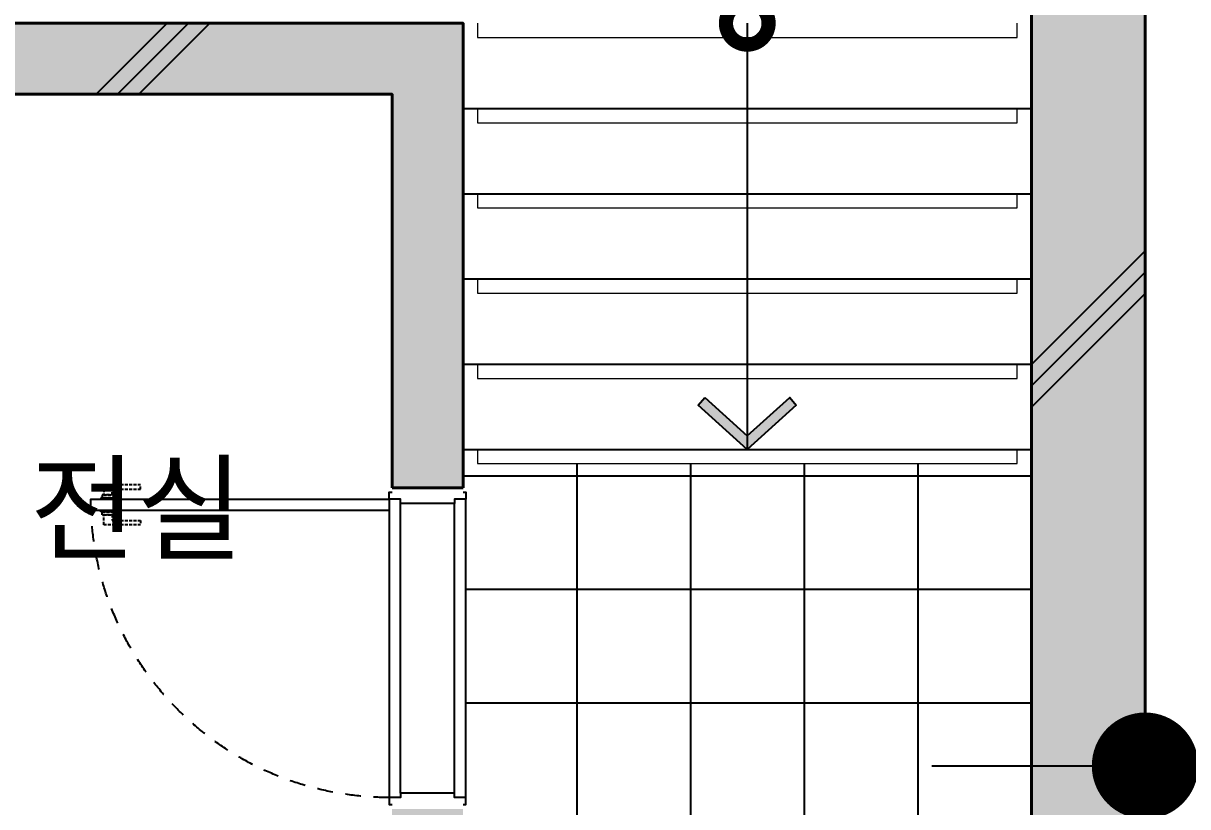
# Model space of a CAD drawing. Header units: millimetres. Extents: x 4739419 to 5837985, y 2291271 to 3446271.
# Drawn here: x 4872614 to 4876712, y 2417934 to 2420691 of the extents above; entities that cross this region are included whole.
import ezdxf
from ezdxf.enums import TextEntityAlignment as Align

# ---------------------------------------------------------------- set-up
doc = ezdxf.new("R2010")
doc.units = ezdxf.units.MM
doc.linetypes.add('XR-평면도$0$DASHEDX2', pattern=[1.5, 1, -0.5])
doc.linetypes.add('XR-평면도$0$HID', pattern=[2, 1.1, -0.9])
doc.layers.get('0').update_dxf_attribs({"color": 255})
for name, color, linetype, lineweight in [('A-DIMS', 9, 'Continuous', 25), ('A-XXXX-TXT2', 9, 'Continuous', 25), ('XR-평면도$0$A-CONC-LIN1', 9, 'Continuous', 40), ('XR-평면도$0$A-DWXM-DOOR', 9, 'Continuous', 25), ('XR-평면도$0$A-ELEV-LIN2', 9, 'Continuous', 25), ('XR-평면도$0$A-ELEV-LIN3', 9, 'Continuous', 18), ('XR-평면도$0$A-SSXM-STAIR', 9, 'Continuous', 25), ('XR-평면도$0$A-XXXX-HATC', 9, 'Continuous', 18), ('XR-평면도$0$A-XXXX-SYMB', 9, 'Continuous', 25)]:
    doc.layers.add(name, color=color, linetype=linetype, lineweight=lineweight)
doc.layers.add('XR-평면도$0$A-CONC-SOLD', color=9, linetype='Continuous')
doc.layers.add('XR-평면도$0$A-ELEV-PATT', color=9, linetype='Continuous')
doc.styles.add('맑은 고딕', font='malgun.ttf')

# ---------------------------------------------------------------- blocks, each defined once
blk = doc.blocks.new('XR-평면도$0$ARROW')
blk.add_lwpolyline([(-0.002, 0.87), (0.738, 0), (-0.002, -0.87), (0.15, -1), (1, 0), (0.15, 1)], close=True)
for points in [[(-0.002, 0.87), (0.15, 1), (0.738, 0), (1, 0)], [(0.738, 0), (1, 0), (-0.002, -0.87), (0.15, -1)]]:
    blk.add_solid(points)
blk = doc.blocks.new('XR-평면도$0$도어_008')
at = {"layer": 'XR-평면도$0$A-DWXM-DOOR'}
blk.add_lwpolyline([(65, 0), (65, 1050), (25, 1050), (25, 0)], close=True, dxfattribs=at)
at = {"layer": 'XR-평면도$0$A-DWXM-DOOR', "color": 9, "linetype": 'XR-평면도$0$DASHEDX2', "ltscale": 10}
for points in [[(-25, 1005), (10, 1005), (10, 975), (-10, 975), (-10, 875), (-25, 875)], [(20, 1010), (20, 970), (10, 970), (10, 1010)], [(20, 965), (20, 1015), (25, 1015), (25, 965)], [(70, 965), (70, 1015), (65, 1015), (65, 965)], [(70, 1010), (70, 970), (80, 970), (80, 1010)], [(115, 1005), (80, 1005), (80, 975), (100, 975), (100, 875), (115, 875)]]:
    blk.add_lwpolyline(points, close=True, dxfattribs=at)
at = {"layer": 'XR-평면도$0$A-DWXM-DOOR', "color": 0}
for points in [[(0, -260), (0, -270), (25, -270), (25, -230), (40, -230), (40, -40), (25, -40), (25, 0), (0, 0), (0, -10)], [(1100, -260), (1100, -270), (1075, -270), (1075, -230), (1060, -230), (1060, -40), (1075, -40), (1075, 0), (1100, 0), (1100, -10)]]:
    blk.add_lwpolyline(points, dxfattribs=at)
at = {"layer": 'XR-평면도$0$A-DWXM-DOOR', "color": 9}
for points in [[(25, 0), (1075, 0)], [(1060, -40), (40, -40)], [(1060, -230), (40, -230)], [(1075, -270), (25, -270)]]:
    blk.add_lwpolyline(points, dxfattribs=at)
at = {"layer": 'XR-평면도$0$A-DWXM-DOOR', "color": 1, "linetype": 'XR-평면도$0$HID', "ltscale": 50}
blk.add_arc((25, 0), 1050, 0, 90, dxfattribs=at)
blk = doc.blocks.new('XR-평면도$0$CORE_04_기준층(220124)')
at = {"layer": 'XR-평면도$0$A-CONC-SOLD'}
h = blk.add_hatch(dxfattribs=at)
h.set_pattern_fill('CONC', color=256, scale=100, angle=180)
h.set_pattern_definition([(225, (401750.2, 745220.6), (2121.32, -2121.32), []), (225, (401750.2, 745145.6), (2121.32, -2121.32), []), (225, (401750.2, 745070.6), (2121.32, -2121.32), [])])
h.paths.add_polyline_path([(400, -2950), (400, -400), (5350, -400), (5350, -2950), (4850, -2950), (4850, -3200), (5600, -3200), (5600, -400), (9450, -400), (9450, -3485), (9850, -3485), (9850, 0), (0, 0), (0, -12400), (8200, -12400), (8200, -12000), (7450, -12000), (7450, -8350), (7200, -8350), (7200, -8750), (6800, -8750), (6800, -9000), (7200, -9000), (7200, -12000), (400, -12000), (400, -9000), (5700, -9000), (5700, -8750), (4600, -8750), (4600, -5850), (7200, -5850), (7200, -7250), (7450, -7250), (7450, -5600), (3950, -5600), (3950, -5850), (4350, -5850), (4350, -8750), (2950, -8750), (2950, -5850), (3350, -5850), (3350, -5600), (2200, -5600), (2200, -5850), (2700, -5850), (2700, -8750), (400, -8750), (400, -5850), (900, -5850), (900, -5600), (400, -5600), (400, -3200), (1000, -3200), (1000, -2950)])
h.paths.add_polyline_path([(3550, -3200), (3550, -2950), (2300, -2950), (2300, -3200)], flags=17)
h.paths.add_polyline_path([(9450, -12000), (9315, -12000), (9315, -12400), (9850, -12400), (9850, -5300), (9450, -5300)])
at = {"layer": 'XR-평면도$0$A-XXXX-HATC'}
h = blk.add_hatch(color=253, dxfattribs=at)
h.dxf.hatch_style = 1
h.paths.add_polyline_path([(0, -12400), (0, 0), (9850, 0), (9850, -3485), (9450, -3485), (9450, -400), (5600, -400), (5600, -3200), (4800, -3200), (4800, -2950), (5350, -2950), (5350, -400), (2950, -400), (400, -400), (400, -2950), (950, -2950), (950, -3200), (400, -3200), (400, -5600), (900, -5600), (900, -5850), (400, -5850), (400, -8750), (2700, -8750), (2700, -5850), (2200, -5850), (2200, -5600), (3335, -5600), (3335, -5850), (2950, -5850), (2950, -8750), (4350, -8750), (4350, -5850), (3965, -5850), (3965, -5600), (7450, -5600), (7450, -7235), (7200, -7235), (7200, -5850), (4600, -5850), (4600, -8750), (5685, -8750), (5685, -9000), (400, -9000), (400, -12000), (7200, -12000), (7200, -9000), (6815, -9000), (6815, -8750), (7200, -8750), (7200, -8365), (7450, -8365), (7450, -12000), (8185, -12000), (8185, -12400)])
h = blk.add_hatch(color=253, dxfattribs=at)
h.dxf.hatch_style = 1
h.paths.add_polyline_path([(9315, -12400), (9315, -12000), (9450, -12000), (9450, -5315), (9850, -5315), (9850, -12400)])
at = {"layer": 'XR-평면도$0$A-CONC-LIN1'}
for points in [[(9315, -12000), (9450, -12000), (9450, -5315)], [(9850, -5315), (9850, -12400), (9315, -12400)], [(3965, -5850), (3965, -5600), (7450, -5600), (7450, -7235)], [(4600, -8750), (4600, -5850), (7200, -5850), (7200, -7235)], [(7200, -7235), (7450, -7235)]]:
    blk.add_lwpolyline(points, dxfattribs=at)
at = {"layer": 'XR-평면도$0$A-ELEV-LIN3'}
for points in [[(7500, -5600), (7500, -5650), (9400, -5650), (9400, -5600)], [(7500, -5900), (7500, -5950), (9400, -5950), (9400, -5900)], [(7500, -6200), (7500, -6250), (9400, -6250), (9400, -6200)], [(7500, -6500), (7500, -6550), (9400, -6550), (9400, -6500)], [(7500, -6800), (7500, -6850), (9400, -6850), (9400, -6800)], [(7500, -7100), (7500, -7150), (9400, -7150), (9400, -7100)]]:
    blk.add_lwpolyline(points, dxfattribs=at)
at = {"layer": 'XR-평면도$0$A-SSXM-STAIR'}
for points in [[(7450, -5900), (9450, -5900)], [(7450, -6200), (9450, -6200)], [(7450, -6500), (9450, -6500)], [(7450, -6800), (9450, -6800)], [(7450, -7100), (9450, -7100)]]:
    blk.add_lwpolyline(points, dxfattribs=at)
at = {"layer": 'XR-평면도$0$A-XXXX-SYMB', "const_width": 150}
blk.add_lwpolyline([(8475, -5600, 1), (8425, -5600, 1)], format="xyb", close=True, dxfattribs=at)
at = {"layer": 'XR-평면도$0$A-XXXX-SYMB'}
blk.add_lwpolyline([(8450, -5600), (8450, -7100)], dxfattribs=at)
at = {"xscale": -1.000000000000002, "rotation": 90}
blk.add_blockref('XR-평면도$0$도어_008', (7190, -7250), dxfattribs=at)
at = {"layer": 'XR-평면도$0$A-XXXX-SYMB', "xscale": -183.0041772266868, "yscale": 172.3206394866593, "zscale": 183.004177226685, "rotation": 90}
blk.add_blockref('XR-평면도$0$ARROW', (8450, -6917), dxfattribs=at)
blk = doc.blocks.new('XR-평면도$0$고정식램프(5F)')
at = {"layer": 'XR-평면도$0$A-ELEV-LIN2'}
blk.add_lwpolyline([(0, 7200), (0, 200), (4450, 200), (4450, 7200)], close=True, dxfattribs=at)
blk = doc.blocks.new('_CIDOT')
at = {"color": 0, "linetype": 'ByBlock'}
blk.add_line((2, 0), (-1, 0), dxfattribs=at)
at = {"color": 0, "linetype": 'ByBlock', "const_width": 0.5}
blk.add_lwpolyline([(-0.25, 0, 1), (0.25, 0, 1)], format="xyb", close=True, dxfattribs=at)

msp = doc.modelspace()

# ---------------------------------------------------------------- linework, layer by layer
at = {"layer": 'A-DIMS'}
msp.add_line((4876561.8, 2415628), (4876561.8, 2418577.8), dxfattribs=at)
at = {"layer": 'XR-평면도$0$A-ELEV-PATT'}
for p, q in [((4874561.8, 2419141.2), (4874561.8, 2414298.9)), ((4874561.8, 2419141.2), (4874561.8, 2414298.9)), ((4874561.8, 2419141.2), (4874561.8, 2414298.9)), ((4874961.8, 2419141.2), (4874961.8, 2414158.9)), ((4874961.8, 2419141.2), (4874961.8, 2414158.9)), ((4874961.8, 2419141.2), (4874961.8, 2414158.9)), ((4875361.8, 2419141.2), (4875361.8, 2414158.9)), ((4875361.8, 2419141.2), (4875361.8, 2414158.9)), ((4875361.8, 2419141.2), (4875361.8, 2414158.9)), ((4875761.8, 2419141.2), (4875761.8, 2414158.9)), ((4875761.8, 2419141.2), (4875761.8, 2414158.9)), ((4875761.8, 2419141.2), (4875761.8, 2414158.9)), ((4874161.8, 2419098.9), (4876161.8, 2419098.9)), ((4874161.8, 2419098.9), (4876161.8, 2419098.9)), ((4874161.8, 2419098.9), (4876161.8, 2419098.9)), ((4874171.8, 2418698.9), (4876161.8, 2418698.9)), ((4874171.8, 2418698.9), (4876161.8, 2418698.9)), ((4874171.8, 2418698.9), (4876161.8, 2418698.9)), ((4874171.8, 2418298.9), (4876161.8, 2418298.9)), ((4874171.8, 2418298.9), (4876161.8, 2418298.9)), ((4874171.8, 2418298.9), (4876161.8, 2418298.9))]:
    msp.add_line(p, q, dxfattribs=at)

# ---------------------------------------------------------------- block references
msp.add_blockref('XR-평면도$0$CORE_04_기준층(220124)', (4866711.8, 2426291.2))
msp.add_blockref('XR-평면도$0$CORE_04_기준층(220124)', (4866711.8, 2426291.2))
msp.add_blockref('XR-평면도$0$CORE_04_기준층(220124)', (4866711.8, 2426291.2))
at = {"rotation": 180}
msp.add_blockref('XR-평면도$0$고정식램프(5F)', (4881011.8, 2421091.2), dxfattribs=at)
msp.add_blockref('XR-평면도$0$고정식램프(5F)', (4881011.8, 2421091.2), dxfattribs=at)
msp.add_blockref('XR-평면도$0$고정식램프(5F)', (4881011.8, 2421091.2), dxfattribs=at)
at = {"layer": 'A-DIMS', "xscale": 375, "yscale": 375, "zscale": 375, "rotation": 180}
msp.add_blockref('_CIDOT', (4876561.8, 2418077.8), dxfattribs=at)

# ---------------------------------------------------------------- texts
at = {"layer": 'A-XXXX-TXT2', "ltscale": 100, "style": '맑은 고딕'}
msp.add_text('전실', height=300, dxfattribs=at).set_placement((4873013.2, 2418984.1), align=Align.MIDDLE_CENTER)

doc.saveas('drawing.dxf')
